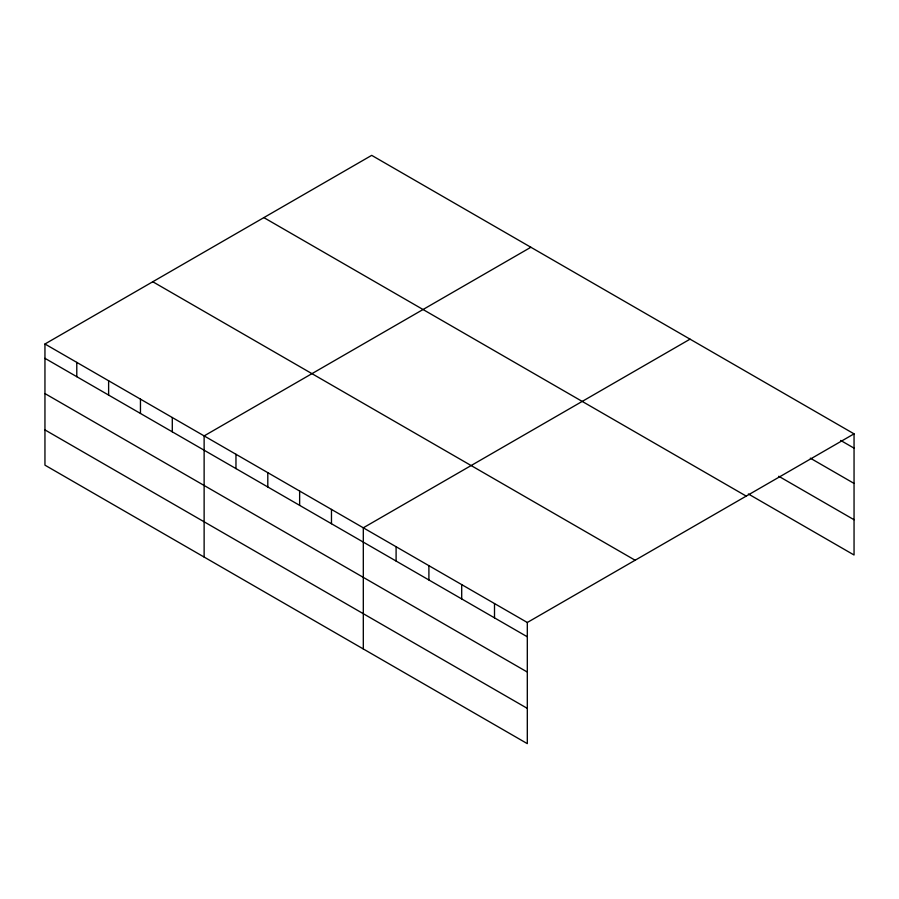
<?xml version="1.0" encoding="UTF-8"?>
<svg xmlns="http://www.w3.org/2000/svg" width="899" height="899" viewBox="0 0 899 899"><rect width="100%" height="100%" fill="white"/><g stroke="black" fill="none" stroke-linecap="round" stroke-linejoin="round"><path stroke-width="1.35" d="M527.308 672.059L527.308 622.49L44.95 344.002L44.95 465.154L527.308 743.642L527.308 672.059L44.95 393.571M748.361 493.978L854.05 554.998L854.05 433.846L371.692 155.358L44.95 344.002M530.871 247.259L204.129 435.903L204.129 557.054M690.05 339.159L363.308 527.803L363.308 648.954M527.308 622.49L854.05 433.846M840.689 440.443L854.05 448.151M810.314 458.164L854.05 483.415M778.736 476.256L854.05 519.734M263.868 217.614L746.226 496.102M152.774 281.747L635.132 560.234M44.95 358.319L527.308 636.795M44.95 429.902L527.308 708.378M494.506 603.555L494.506 617.86M461.704 584.62L461.704 598.925M428.902 565.673L428.902 579.99M396.099 546.738L396.099 561.055M331.473 509.418L331.473 523.735M299.637 491.045L299.637 505.35M267.801 472.66L267.801 486.977M235.965 454.287L235.965 468.593M172.293 417.518L172.293 431.835M140.458 399.145L140.458 413.45M108.622 380.76L108.622 395.077M76.786 362.387L76.786 376.692"/></g></svg>
